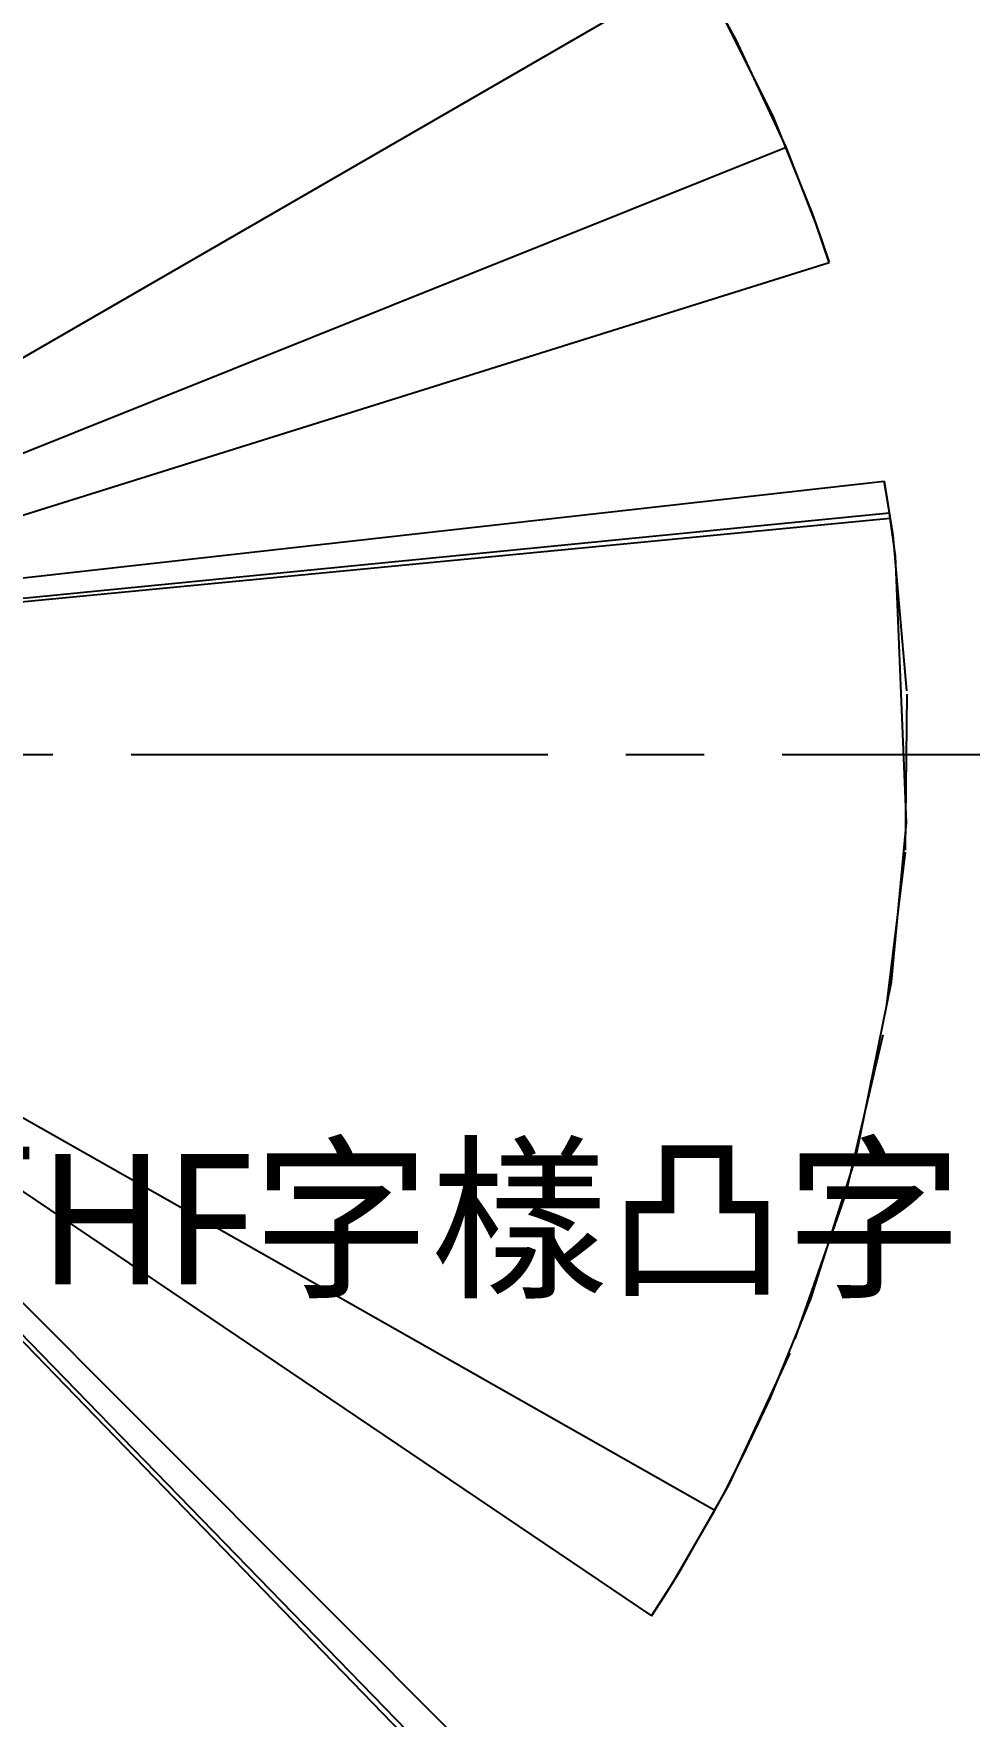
# Model space of a CAD drawing. Header units: metres. Extents: x -6 to 410, y 10 to 287.
# Drawn here: x 73.61 to 91.58, y 121.7 to 154.01 of the extents above; entities that cross this region are included whole.
import ezdxf

# ---------------------------------------------------------------- set-up
doc = ezdxf.new("R2010")
doc.units = ezdxf.units.M
doc.linetypes.add('CENTER2', pattern=[12.5, 8, -1.5, 1.5, -1.5])
doc.linetypes.add('DASHED', pattern=[4.5, 3, -1.5])
for name, color, linetype in [('DIM', 2, 'Continuous'), ('HIDDEN', 9, 'DASHED'), ('VISIBLE', 3, 'Continuous')]:
    doc.layers.add(name, color=color, linetype=linetype)
doc.styles.add('CHINESE', font='msjh.ttc')

msp = doc.modelspace()

# ---------------------------------------------------------------- linework, layer by layer
at = {"layer": 'CENTER2', "color": 3, "linetype": 'CENTER2'}
msp.add_line((25.481, 140.165), (94.915, 140.165), dxfattribs=at)
at = {"layer": 'DIM', "color": 2}
msp.add_line((60.891, 140.564), (90.672, 157.759), dxfattribs=at)
at = {"layer": 'HIDDEN'}
for points in [[(75.551, 166.173), (78.104, 164.486), (80.455, 162.566), (82.936, 160.042), (84.826, 157.646), (86.591, 154.847), (87.816, 152.388), (88.556, 150.556)], [(88.556, 150.556), (88.744, 150.028)], [(88.744, 150.028), (88.883, 149.616)], [(89.94, 145.413), (90.105, 144.377)], [(90.105, 144.377), (90.377, 141.329), (90.342, 138.294), (89.916, 134.781), (89.214, 131.786), (88.129, 128.675), (86.955, 126.157), (86.003, 124.472)], [(86.003, 124.472), (85.708, 123.997)], [(85.708, 123.997), (85.472, 123.631)]]:
    msp.add_lwpolyline(points, dxfattribs=at)
at = {"layer": 'VISIBLE'}
for p, q in [((72.385, 145.546), (88.056, 151.83)), ((72.781, 144.567), (88.883, 149.616)), ((73.125, 143.526), (89.94, 145.413)), ((73.213, 143.151), (90.041, 144.81)), ((90.058, 144.697), (73.233, 143.08)), ((72.003, 133.992), (86.69, 125.66)), ((71.485, 133.072), (85.472, 123.631)), ((70.886, 132.154), (82.845, 120.183)), ((70.647, 131.851), (82.436, 119.729)), ((82.359, 119.645), (70.605, 131.791))]:
    msp.add_line(p, q, dxfattribs=at)
for points in [[(88.056, 151.83), (87.095, 153.902), (86.042, 155.793), (84.406, 158.223), (82.158, 160.899), (79.983, 162.983), (77.093, 165.199), (75.892, 165.969)], [(88.632, 150.346), (88.056, 151.83)], [(88.883, 149.616), (88.632, 150.346)], [(90.041, 144.81), (89.94, 145.413)], [(90.058, 144.697), (90.041, 144.81)], [(90.157, 143.983), (90.058, 144.697)], [(86.69, 125.66), (86.846, 125.951), (87.236, 126.708), (87.76, 127.815), (88.535, 129.716), (89.394, 132.434), (90.084, 135.806), (90.371, 138.853), (90.157, 143.983)], [(85.887, 124.282), (86.69, 125.66)], [(85.472, 123.631), (85.887, 124.282)]]:
    msp.add_lwpolyline(points, dxfattribs=at)

# ---------------------------------------------------------------- texts
at = {"layer": 'DIM', "color": 3, "style": 'CHINESE'}
msp.add_text('凹下表面 0.1mm, 光面HF字樣凸字', height=2.5, dxfattribs=at).set_placement((40, 130))

doc.saveas('drawing.dxf')
